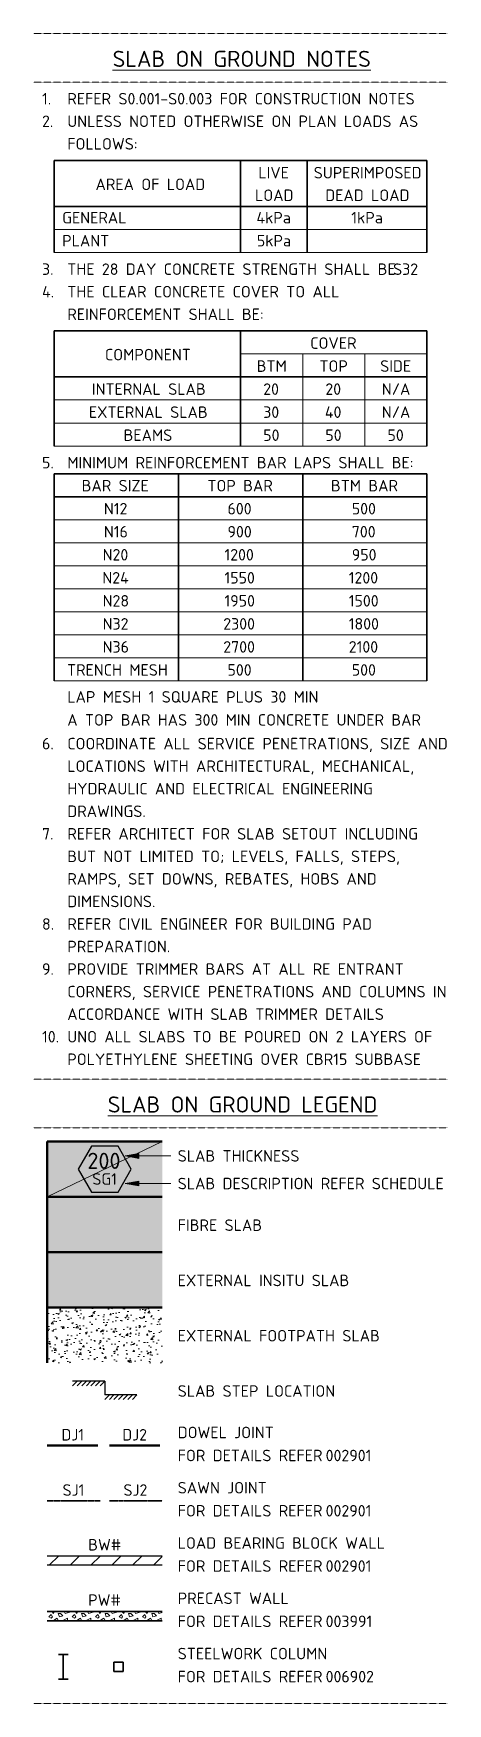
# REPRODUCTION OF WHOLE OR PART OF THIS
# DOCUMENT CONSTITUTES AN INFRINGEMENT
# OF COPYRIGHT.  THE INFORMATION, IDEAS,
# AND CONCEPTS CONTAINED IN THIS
# Model space of a CAD drawing. Header units: millimetres. Extents: x -2467003 to -2325629, y -3762 to 4037916.
# Drawn here: x -2334629 to -2325629, y -3762 to 32496 of the extents above.
import ezdxf

# ---------------------------------------------------------------- set-up
doc = ezdxf.new("R2010")
doc.units = ezdxf.units.MM
for name, pattern in [('Dash', [7, 5, -2]), ('Joint 1', [9.5, 7, -0.75, 1, -0.75]), ('Joint 2', [11.25, 7, -0.75, 1, -0.75, 1, -0.75])]:
    doc.linetypes.add(name, pattern=pattern)
for name, color, linetype, lineweight in [('A-000-T_TEXT', 231, 'Continuous', 13), ('A-010-M_LINE', 90, 'Continuous', 35), ('A-060-M_DETAIL', 3, 'Continuous', 25), ('Z-000-T_TEXT', 131, 'Continuous', 25), ('Z-060-M_DETAIL', 92, 'Continuous', 25), ('Z-200_P_REF_PLANE', 111, 'Dash', 13)]:
    doc.layers.add(name, color=color, linetype=linetype, lineweight=lineweight)
doc.styles.add('ISOCPEUR_3', font='isocpeur.ttf', dxfattribs={"height": 250})
doc.styles.add('ISOCPEUR_4', font='isocpeur.ttf', dxfattribs={"height": 350})
doc.styles.add('ISOCPEUR_B_1', font='', dxfattribs={"height": 250})
doc.styles.add('ISOCPEUR_B_2', font='', dxfattribs={"height": 350})
doc.styles.get('ISOCPEUR_B_1').set_extended_font_data('ISOCPEUR', bold=True)
doc.styles.get('ISOCPEUR_B_2').set_extended_font_data('ISOCPEUR', bold=True)

# ---------------------------------------------------------------- blocks, each defined once
blk = doc.blocks.new('NRP_Joint Location _v2_ - DJ1 - DOWELLED JOINT-4183157-_2_0_ SLAB ON GROUND LEGEND - LOADS')
at = {"layer": 'Z-060-M_DETAIL', "lineweight": 50}
blk.add_line((1005, 1838), (2105, 1838), dxfattribs=at)
blk = doc.blocks.new('NRP_Joint Location _v2_ - SJ1 - SAWN JOINT _No Cradle_-3000054-_2_0_ SLAB ON GROUND LEGEND - LOADS')
at = {"layer": 'Z-060-M_DETAIL', "linetype": 'Joint 1', "lineweight": 35}
blk.add_line((1005, 638), (2155, 638), dxfattribs=at)
blk = doc.blocks.new('NRP_Joint Location _v2_ - SJ2 - SAWN JOINT _with Cradle_-3000067-_2_0_ SLAB ON GROUND LEGEND - LOADS')
at = {"layer": 'Z-060-M_DETAIL', "linetype": 'Joint 2', "lineweight": 35}
blk.add_line((2355, 638), (3505, 638), dxfattribs=at)
blk = doc.blocks.new('NRP_Joint Location _v2_ - DJ2 - DOWELLED JOINT-4183182-_2_0_ SLAB ON GROUND LEGEND - LOADS')
at = {"layer": 'Z-060-M_DETAIL', "lineweight": 50}
blk.add_line((2355, 1838), (3455, 1838), dxfattribs=at)
blk = doc.blocks.new('NRP_Note - Reinforcement Cover _v2_ - Reinforcement Cover-2930140-_2_0_ SLAB ON GROUND LEGEND - LOADS')
at = {"layer": 'Z-000-T_TEXT', "lineweight": 35}
for p, q in [((1155, 23538), (1155, 26038)), ((1155, 26038), (9255, 26038)), ((5205, 23538), (5205, 26038)), ((9255, 23538), (9255, 26038)), ((9255, 25038), (1155, 25038))]:
    blk.add_line(p, q, dxfattribs=at)
at = {"layer": 'Z-000-T_TEXT', "lineweight": 18}
for p, q in [((9255, 25538), (5205, 25538)), ((6555, 23538), (6555, 25538)), ((7905, 23538), (7905, 25538)), ((9255, 24538), (1155, 24538)), ((9255, 24038), (1155, 24038)), ((9255, 23538), (1155, 23538))]:
    blk.add_line(p, q, dxfattribs=at)
at = {"layer": 'Z-000-T_TEXT', "lineweight": 18, "char_height": 250, "attachment_point": 1, "style": 'ISOCPEUR_B_1'}
for s, insert, width in [('COVER', (6720, 25898), 1226.58), ('COMPONENT', (2260, 25648), 2220.67), ('BTM', (5556, 25399), 777.64), ('TOP', (6919, 25399), 745.57), ('SIDE', (8239, 25399), 817.72)]:
    blk.add_mtext(s, dxfattribs=dict(at, insert=insert, width=width))
blk = doc.blocks.new('NRP_Note - Concrete Loads _v2_ - Concrete Loads-1295454-_2_0_ SLAB ON GROUND LEGEND - LOADS')
at = {"layer": 'Z-000-T_TEXT', "lineweight": 35}
for p, q in [((1155, 28738), (1155, 29738)), ((1155, 29738), (9255, 29738)), ((5205, 28738), (5205, 29738)), ((6655, 28738), (6655, 29738)), ((9255, 29738), (9255, 28738)), ((1155, 28738), (1155, 28238)), ((9255, 28738), (1155, 28738)), ((5205, 28738), (5205, 28238)), ((6655, 28738), (6655, 28238)), ((9255, 28738), (9255, 28238)), ((1155, 28238), (1155, 27738)), ((5205, 28238), (5205, 27738)), ((6655, 28238), (6655, 27738)), ((9255, 28238), (9255, 27738))]:
    blk.add_line(p, q, dxfattribs=at)
at = {"layer": 'Z-000-T_TEXT', "lineweight": 18}
for p, q in [((9255, 28238), (1155, 28238)), ((9255, 27738), (1155, 27738))]:
    blk.add_line(p, q, dxfattribs=at)
at = {"layer": 'Z-000-T_TEXT', "lineweight": 18, "char_height": 250, "attachment_point": 1, "style": 'ISOCPEUR_B_1'}
for s, insert, width in [('LIVE ', (5592, 29597), 962.02), ('SUPERIMPOSED', (6795, 29597), 2813.92), ('AREA OF LOAD', (2054, 29345), 2894.09), ('LOAD', (5520, 29108), 1002.11), ('DEAD LOAD', (7046, 29108), 2196.62)]:
    blk.add_mtext(s, dxfattribs=dict(at, insert=insert, width=width))
blk = doc.blocks.new('NRP_Slab Tag Dummy _v2_ - Thickness with Description-1498209-_2_0_ SLAB ON GROUND LEGEND - LOADS')
at = {"layer": 'Z-000-T_TEXT'}
for p, q in [((1966, 8338), (1677, 7838)), ((2543, 8338), (1966, 8338)), ((2832, 7838), (2543, 8338)), ((1677, 7838), (1966, 7338)), ((2543, 7338), (2832, 7838)), ((1966, 7338), (2543, 7338))]:
    blk.add_line(p, q, dxfattribs=at)
blk = doc.blocks.new('View Reference - Legend - Detail Ref-1561647-_2_0_ SLAB ON GROUND LEGEND - LOADS')
at = {"layer": 'Z-000-T_TEXT', "lineweight": 13, "insert": (3840, 1749), "char_height": 250, "width": 3711.81, "attachment_point": 1, "style": 'ISOCPEUR_3'}
blk.add_mtext('FOR DETAILS REFER', dxfattribs=at)
blk = doc.blocks.new('NRP_Slab Step _v2_ - Slab Step-780736-_2_0_ SLAB ON GROUND LEGEND - LOADS')
at = {"layer": 'Z-000-T_TEXT'}
for p, q in [((1655, 3238), (1555, 3138)), ((2255, 3238), (1555, 3238)), ((1755, 3238), (1655, 3138)), ((1855, 3238), (1755, 3138)), ((1955, 3238), (1855, 3138)), ((2055, 3238), (1955, 3138)), ((2155, 3238), (2055, 3138)), ((2255, 3238), (2155, 3138)), ((2255, 3238), (2255, 2938)), ((2355, 2938), (2255, 2838)), ((2955, 2938), (2255, 2938)), ((2455, 2938), (2355, 2838)), ((2555, 2938), (2455, 2838)), ((2655, 2938), (2555, 2838)), ((2755, 2938), (2655, 2838)), ((2855, 2938), (2755, 2838)), ((2955, 2938), (2855, 2838))]:
    blk.add_line(p, q, dxfattribs=at)
blk = doc.blocks.new('NRP_Note - Lap Schedule _v2_ - Slab on Ground-1169103-_2_0_ SLAB ON GROUND LEGEND - LOADS')
at = {"layer": 'Z-000-T_TEXT', "lineweight": 35}
for p, q in [((1155, 18938), (1155, 22938)), ((1155, 22938), (3855, 22938)), ((3855, 22938), (9255, 22938)), ((3855, 22938), (6555, 22938)), ((3855, 22438), (3855, 22938)), ((6555, 22938), (6555, 18938)), ((6555, 22938), (6555, 18938)), ((9255, 22938), (9255, 18938)), ((3855, 22438), (1155, 22438)), ((9255, 22438), (3855, 22438)), ((3855, 18938), (3855, 22438)), ((1155, 18938), (1155, 18438)), ((3855, 18938), (3855, 18438)), ((6555, 18938), (6555, 18438)), ((9255, 18438), (9255, 18938))]:
    blk.add_line(p, q, dxfattribs=at)
at = {"layer": 'Z-000-T_TEXT', "lineweight": 18}
for p, q in [((3855, 21938), (1155, 21938)), ((9255, 21938), (3855, 21938)), ((3855, 21438), (1155, 21438)), ((9255, 21438), (3855, 21438)), ((3855, 20938), (1155, 20938)), ((9255, 20938), (3855, 20938)), ((3855, 20438), (1155, 20438)), ((9255, 20438), (3855, 20438)), ((3855, 19938), (1155, 19938)), ((9255, 19938), (3855, 19938)), ((3855, 19438), (1155, 19438)), ((9255, 19438), (3855, 19438)), ((3855, 18938), (1155, 18938)), ((9255, 18938), (3855, 18938)), ((1155, 18438), (9255, 18438))]:
    blk.add_line(p, q, dxfattribs=at)
at = {"layer": 'Z-000-T_TEXT', "lineweight": 18, "char_height": 250, "attachment_point": 1}
for s, insert, width, style in [('BAR SIZE', (1753, 22803), 1787.76, 'ISOCPEUR_B_1'), ('TOP BAR', (4485, 22803), 1715.61, 'ISOCPEUR_B_1'), ('BTM BAR', (7169, 22803), 1747.68, 'ISOCPEUR_B_1'), ('N12', (2236, 22303), 609.28, 'ISOCPEUR_3'), ('600', (4922, 22303), 649.37, 'ISOCPEUR_3'), ('500', (7622, 22303), 649.37, 'ISOCPEUR_3'), ('N16', (2236, 21803), 609.28, 'ISOCPEUR_3'), ('900', (4922, 21803), 649.37, 'ISOCPEUR_3'), ('700', (7622, 21803), 649.37, 'ISOCPEUR_3'), ('N20', (2209, 21303), 673.42, 'ISOCPEUR_3'), ('1200', (4856, 21303), 801.69, 'ISOCPEUR_3'), ('950', (7622, 21303), 649.37, 'ISOCPEUR_3'), ('N24', (2203, 20803), 697.47, 'ISOCPEUR_3'), ('1550', (4856, 20803), 801.69, 'ISOCPEUR_3'), ('1200', (7556, 20803), 801.69, 'ISOCPEUR_3'), ('N28', (2209, 20303), 673.42, 'ISOCPEUR_3'), ('1950', (4856, 20303), 801.69, 'ISOCPEUR_3'), ('1500', (7556, 20303), 801.69, 'ISOCPEUR_3'), ('N32', (2209, 19803), 673.42, 'ISOCPEUR_3'), ('2300', (4830, 19803), 865.82, 'ISOCPEUR_3'), ('1800', (7556, 19803), 801.69, 'ISOCPEUR_3'), ('N36', (2209, 19303), 673.42, 'ISOCPEUR_3'), ('2700', (4830, 19303), 865.82, 'ISOCPEUR_3'), ('2100', (7556, 19303), 801.69, 'ISOCPEUR_3'), ('TRENCH MESH', (1435, 18803), 2549.37, 'ISOCPEUR_3'), ('500', (4922, 18803), 649.37, 'ISOCPEUR_3'), ('500', (7622, 18803), 649.37, 'ISOCPEUR_3'), ('LAP MESH 1 SQUARE PLUS 30 MIN', (1441, 18218), 6381.43, 'ISOCPEUR_3'), ('A TOP BAR HAS 300 MIN CONCRETE UNDER BAR', (1441, 17718), 8986.92, 'ISOCPEUR_3')]:
    blk.add_mtext(s, dxfattribs=dict(at, insert=insert, width=width, style=style))

msp = doc.modelspace()

# ---------------------------------------------------------------- hatches: boundary and pattern name
at = {"layer": 'A-000-T_TEXT', "lineweight": 18}
for points in [[(-2332637, 8128), (-2332337, 8075), (-2332337, 8181)], [(-2332637, 7528), (-2332337, 7475), (-2332337, 7581)]]:
    msp.add_hatch(color=7, dxfattribs=at).paths.add_polyline_path(points)
at = {"layer": 'Z-060-M_DETAIL'}
for color, points in [(10, [(-2334329, 8438), (-2334329, 7238), (-2331829, 7238), (-2331829, 8438)]), (10, [(-2334329, 7238), (-2334329, 6038), (-2331829, 6038), (-2331829, 7238)]), (254, [(-2334329, 6038), (-2334329, 4838), (-2331829, 4838), (-2331829, 6038)])]:
    msp.add_hatch(color=color, dxfattribs=at).paths.add_polyline_path(points)
at = {"layer": 'Z-060-M_DETAIL', "lineweight": 18}
h = msp.add_hatch(dxfattribs=at)
h.set_pattern_fill('FP_3', color=8, style=0, pattern_type=2)
h.set_pattern_definition([(50, (-2335333.4, 0), (364.368, -31.878), [38.1, -419.1]), (355, (-2335333.4, 0), (-70.486, 382.113), [30.48, -335.28]), (100.451, (-2335303.04, -2.66), (293.885, 350.233), [32.38, -356.18]), (46.184, (-2335333.4, 101.6), (542.16, -84.086), [57.15, -628.65]), (96.636, (-2335288.2, 94.6), (474.805, 494.855), [48.57, -534.27]), (351.184, (-2335333.4, 101.6), (474.81, 494.85), [45.72, -502.92]), (21, (-2335282.6, 76.2), (303.228, -204.53), [38.1, -419.1]), (326, (-2335282.6, 76.2), (123.604, 368.376), [30.48, -335.28]), (71.451, (-2335257.33, 59.16), (426.834, 163.843), [32.38, -356.18]), (37.5, (-2335333.4, 0), (6.1766, 169.1102), [3.353, -327.863, 3.353, -337.007, -336.55]), (37.5, (-2335333.4, 0), (6.1766, 169.1102), [-671.576, 3.353, -333.197]), (7.5, (-2335333.4, 0), (133.639, 200.3615), [3.353, -190.703, 3.353, -320.243, -128.27]), (7.5, (-2335333.4, 0), (133.639, 200.3615), [-517.652, 3.353, -124.917]), (327.5, (-2335446.68, 0), (271.1818, -11.4584), [3.353, -123.647, 3.353, -392.887, -525.78]), (327.5, (-2335446.68, 0), (271.1818, -11.4584), [-523.24, 3.353, -522.427]), (317.5, (-2335497.48, 0), (296.2585, 50.853), [3.353, -161.747, 3.353, -259.791, -373.38]), (317.5, (-2335497.48, 0), (296.2585, 50.853), [-428.244, 3.353, -370.027])])
h.paths.add_polyline_path([(-2334329, 4838), (-2334329, 3638), (-2331829, 3638), (-2331829, 4838)])
h = msp.add_hatch(dxfattribs=at)
h.set_pattern_fill('FP_1', color=8, style=0, pattern_type=2)
h.set_pattern_definition([(45, (-2335333.4, 0), (-226.274, 226.274), [])])
h.paths.add_polyline_path([(-2334329, -562), (-2334329, -752), (-2331829, -752), (-2331829, -562)])
h = msp.add_hatch(dxfattribs=at)
h.set_pattern_fill('FP_2', color=8, style=0, pattern_type=2)
h.set_pattern_definition([(296.565, (-2335206.4, 76.2), (7e-06, 508), [56.796, -1079.126]), (33.69, (-2335181, 25.4), (0.0006, 508), [91.58, -1740.04]), (33.69, (-2334673, 25.4), (0.0006, 508), [91.58, -1740.04]), (33.69, (-2334165, 25.4), (0.0006, 508), [91.58, -1740.04]), (116.565, (-2335104.8, 76.2), (7e-06, 508), [56.796, -1079.126]), (213.69, (-2335130.2, 127), (0.0006, 508), [91.58, -1740.04]), (213.69, (-2334622.2, 127), (0.0006, 508), [91.58, -1740.04]), (213.69, (-2334114.2, 127), (0.0006, 508), [91.58, -1740.04]), (26.565, (-2335003.2, 76.2), (0.0009, 508), [113.59, -1022.33]), (26.565, (-2334495.2, 76.2), (0.0009, 508), [113.59, -1022.33]), (270, (-2334901.6, 127), (508, 3e-14), [50.8, -457.2]), (225, (-2334901.6, 76.2), (-6e-14, 508), [71.84, -646.58]), (135, (-2334952.4, 25.4), (6e-14, 508), [71.84, -646.58]), (288.435, (-2335104.8, 228.6), (-0.0001, 508), [80.32, -1526.115]), (18.435, (-2335079.4, 152.4), (-0.0001, 508), [80.32, -1526.12]), (18.435, (-2334571.4, 152.4), (-0.0001, 508), [80.32, -1526.12]), (18.435, (-2334063.4, 152.4), (-0.0001, 508), [80.32, -1526.12]), (135, (-2335003.2, 177.8), (6e-14, 508), [71.84, -646.58]), (180, (-2335054, 228.6), (-6e-14, -508), [50.8, -457.2]), (251.565, (-2335231.8, 355.6), (0.0001, 508), [80.32, -1526.115]), (315, (-2335257.2, 279.4), (0, 508), [71.84, -646.58]), (71.565, (-2335206.4, 228.6), (0.0001, 508), [80.32, -1526.115]), (135, (-2335181, 304.8), (6e-14, 508), [71.84, -646.58]), (225, (-2335028.6, 355.6), (-6e-14, 508), [71.84, -646.58]), (123.69, (-2335079.4, 304.8), (0.0006, 508), [91.58, -1740.04]), (123.69, (-2334571.4, 304.8), (0.0006, 508), [91.58, -1740.04]), (26.565, (-2335130.2, 381), (0.0009, 508), [56.8, -1079.13]), (26.565, (-2334622.2, 381), (0.0009, 508), [56.8, -1079.13]), (315, (-2335079.4, 406.4), (0, 508), [71.84, -646.58]), (213.69, (-2334850.8, 482.6), (0.0006, 508), [91.58, -1740.04]), (213.69, (-2334342.8, 482.6), (0.0006, 508), [91.58, -1740.04]), (213.69, (-2333834.8, 482.6), (0.0006, 508), [91.58, -1740.04]), (296.565, (-2334927, 431.8), (7e-06, 508), [56.796, -1079.126]), (45, (-2334901.6, 381), (0, 508), [71.84, -646.58]), (90, (-2334850.8, 431.8), (-508, 3e-14), [50.8, -457.2]), (213.69, (-2335079.4, 508), (0.0006, 508), [91.58, -1740.04]), (213.69, (-2334571.4, 508), (0.0006, 508), [91.58, -1740.04]), (213.69, (-2334063.4, 508), (0.0006, 508), [91.58, -1740.04]), (315, (-2335155.6, 457.2), (0, 508), [35.92, -682.5]), (26.565, (-2335130.2, 431.8), (0.0009, 508), [56.8, -1079.13]), (26.565, (-2334622.2, 431.8), (0.0009, 508), [56.8, -1079.13]), (90, (-2335079.4, 457.2), (-508, 3e-14), [50.8, -457.2]), (333.435, (-2335282.6, 482.6), (-0.0009, 508), [56.8, -1079.13]), (333.435, (-2334774.6, 482.6), (-0.0009, 508), [56.8, -1079.13]), (243.435, (-2335231.8, 457.2), (-7e-06, 508), [56.796, -1079.126]), (161.565, (-2335257.2, 406.4), (0.0001, 508), [80.32, -1526.12]), (161.565, (-2334749.2, 406.4), (0.0001, 508), [80.32, -1526.12]), (161.565, (-2334241.2, 406.4), (0.0001, 508), [80.32, -1526.12]), (45, (-2335333.4, 431.8), (0, 508), [71.84, -646.58]), (26.565, (-2335308, 0), (0.0009, 508), [56.8, -1079.13]), (26.565, (-2334800, 0), (0.0009, 508), [56.8, -1079.13]), (116.565, (-2335257.2, 25.4), (7e-06, 508), [56.796, -1079.126]), (206.565, (-2335282.6, 76.2), (0.0009, 508), [56.8, -1079.13]), (206.565, (-2334774.6, 76.2), (0.0009, 508), [56.8, -1079.13]), (296.565, (-2335333.4, 50.8), (7e-06, 508), [56.796, -1079.126]), (14.036, (-2334952.4, 228.6), (0.002, 508), [104.73, -1989.81]), (14.036, (-2334444.4, 228.6), (0.002, 508), [104.73, -1989.81]), (14.036, (-2333936.4, 228.6), (0.002, 508), [104.73, -1989.81]), (14.036, (-2333428.4, 228.6), (0.002, 508), [104.73, -1989.81]), (135, (-2334850.8, 254), (6e-14, 508), [71.84, -646.58]), (198.435, (-2334901.6, 304.8), (-0.0001, 508), [80.32, -1526.12]), (198.435, (-2334393.6, 304.8), (-0.0001, 508), [80.32, -1526.12]), (198.435, (-2333885.6, 304.8), (-0.0001, 508), [80.32, -1526.12]), (296.565, (-2334977.8, 279.4), (7e-06, 508), [56.796, -1079.126]), (333.435, (-2335308, 152.4), (-0.0009, 508), [56.8, -1079.13]), (333.435, (-2334800, 152.4), (-0.0009, 508), [56.8, -1079.13]), (45, (-2335257.2, 127), (0, 508), [35.92, -682.5]), (116.565, (-2335231.8, 152.4), (7e-06, 508), [56.796, -1079.126]), (225, (-2335257.2, 203.2), (-6e-14, 508), [71.84, -646.58])])
h.paths.add_polyline_path([(-2334329, -1962), (-2331829, -1962), (-2331829, -1762), (-2334329, -1762)])

# ---------------------------------------------------------------- linework, layer by layer
at = {"layer": 'A-000-T_TEXT', "color": 7, "lineweight": 18}
for p, q in [((-2332337, 8181), (-2332637, 8128)), ((-2332637, 8128), (-2332337, 8075)), ((-2332637, 8128), (-2331643, 8128)), ((-2332337, 8075), (-2332337, 8181)), ((-2332337, 7581), (-2332637, 7528)), ((-2332637, 7528), (-2332337, 7475)), ((-2332637, 7528), (-2331643, 7528)), ((-2332337, 7475), (-2332337, 7581))]:
    msp.add_line(p, q, dxfattribs=at)
at = {"layer": 'A-010-M_LINE', "lineweight": 50}
for p, q in [((-2331829, 8438), (-2334329, 8438)), ((-2334329, 8438), (-2334329, 7238)), ((-2331829, 7238), (-2334329, 7238)), ((-2334329, 7238), (-2334329, 6038)), ((-2331829, 6038), (-2334329, 6038)), ((-2334329, 6038), (-2334329, 4838)), ((-2331829, 4838), (-2334329, 4838)), ((-2334329, 4838), (-2334329, 3638))]:
    msp.add_line(p, q, dxfattribs=at)
at = {"layer": 'A-010-M_LINE', "lineweight": 18}
msp.add_line((-2334329, 7238), (-2331829, 8438), dxfattribs=at)
at = {"layer": 'A-010-M_LINE', "lineweight": 25}
for p, q in [((-2331829, -562), (-2334329, -562)), ((-2334329, -752), (-2331829, -752))]:
    msp.add_line(p, q, dxfattribs=at)
at = {"layer": 'A-010-M_LINE'}
for p, q in [((-2331829, -1762), (-2334329, -1762)), ((-2334329, -1962), (-2331829, -1962)), ((-2334083, -2696), (-2333874, -2696)), ((-2333979, -2696), (-2333979, -3229)), ((-2332679, -2862), (-2332879, -2862)), ((-2332879, -2862), (-2332879, -3062)), ((-2332679, -3062), (-2332679, -2862)), ((-2334083, -3229), (-2333874, -3229)), ((-2332879, -3062), (-2332679, -3062))]:
    msp.add_line(p, q, dxfattribs=at)
at = {"layer": 'Z-200_P_REF_PLANE'}
for p, q in [((-2334629, 32496), (-2325629, 32496)), ((-2334629, 31438), (-2325629, 31438)), ((-2334629, 9796), (-2325629, 9796)), ((-2334629, 8738), (-2325629, 8738)), ((-2334629, -3762), (-2325629, -3762))]:
    msp.add_line(p, q, dxfattribs=at)

# ---------------------------------------------------------------- block references
at = {"layer": 'Z-000-T_TEXT', "lineweight": 18}
for name in ['NRP_Note - Concrete Loads _v2_ - Concrete Loads-1295454-_2_0_ SLAB ON GROUND LEGEND - LOADS', 'NRP_Note - Reinforcement Cover _v2_ - Reinforcement Cover-2930140-_2_0_ SLAB ON GROUND LEGEND - LOADS', 'NRP_Note - Lap Schedule _v2_ - Slab on Ground-1169103-_2_0_ SLAB ON GROUND LEGEND - LOADS']:
    msp.add_blockref(name, (-2335333, 0), dxfattribs=at)
at = {"layer": 'Z-000-T_TEXT'}
for name in ['NRP_Slab Tag Dummy _v2_ - Thickness with Description-1498209-_2_0_ SLAB ON GROUND LEGEND - LOADS', 'NRP_Slab Step _v2_ - Slab Step-780736-_2_0_ SLAB ON GROUND LEGEND - LOADS']:
    msp.add_blockref(name, (-2335333, 0), dxfattribs=at)
at = {"layer": 'Z-000-T_TEXT', "lineweight": 13}
for p in [(-2335333, 0), (-2335333, -1200), (-2335333, -2400), (-2335333, -3600), (-2335333, -4800)]:
    msp.add_blockref('View Reference - Legend - Detail Ref-1561647-_2_0_ SLAB ON GROUND LEGEND - LOADS', p, dxfattribs=at)
at = {"layer": 'Z-060-M_DETAIL', "lineweight": 50}
for name in ['NRP_Joint Location _v2_ - DJ1 - DOWELLED JOINT-4183157-_2_0_ SLAB ON GROUND LEGEND - LOADS', 'NRP_Joint Location _v2_ - DJ2 - DOWELLED JOINT-4183182-_2_0_ SLAB ON GROUND LEGEND - LOADS']:
    msp.add_blockref(name, (-2335333, 0), dxfattribs=at)
at = {"layer": 'Z-060-M_DETAIL', "linetype": 'Joint 1', "lineweight": 35}
msp.add_blockref('NRP_Joint Location _v2_ - SJ1 - SAWN JOINT _No Cradle_-3000054-_2_0_ SLAB ON GROUND LEGEND - LOADS', (-2335333, 0), dxfattribs=at)
at = {"layer": 'Z-060-M_DETAIL', "linetype": 'Joint 2', "lineweight": 35}
msp.add_blockref('NRP_Joint Location _v2_ - SJ2 - SAWN JOINT _with Cradle_-3000067-_2_0_ SLAB ON GROUND LEGEND - LOADS', (-2335333, 0), dxfattribs=at)

# ---------------------------------------------------------------- texts
at = {"layer": 'A-000-T_TEXT', "color": 7, "lineweight": 18, "attachment_point": 1}
for s, insert, char_height, width, style in [('\\LSLAB ON GROUND NOTES', (-2332907, 32119), 350, 6734.17, 'ISOCPEUR_B_2'), ('1.', (-2334441, 31203), 250, 665.46, 'ISOCPEUR_3'), ('REFER S0.001-S0.003 FOR CONSTRUCTION NOTES', (-2333892, 31203), 250, 8970.88, 'ISOCPEUR_3'), ('2.', (-2334441, 30714), 250, 665.46, 'ISOCPEUR_3'), ('UNLESS NOTED OTHERWISE ON PLAN LOADS AS ', (-2333892, 30714), 250, 9099.15, 'ISOCPEUR_3'), ('FOLLOWS:', (-2333892, 30224), 250, 1795.78, 'ISOCPEUR_3'), ('3.', (-2334441, 27503), 250, 665.46, 'ISOCPEUR_3'), ('THE 28 DAY CONCRETE STRENGTH SHALL BE ', (-2333892, 27503), 250, 8578.06, 'ISOCPEUR_3'), ('S32', (-2326814, 27503), 250, 697.47, 'ISOCPEUR_B_1'), ('4.', (-2334441, 27014), 250, 665.46, 'ISOCPEUR_3'), ('THE CLEAR CONCRETE COVER TO ALL ', (-2333892, 27014), 250, 7167.09, 'ISOCPEUR_3'), ('REINFORCEMENT SHALL BE:', (-2333892, 26524), 250, 4986.5, 'ISOCPEUR_3'), ('5.', (-2334441, 23303), 250, 665.46, 'ISOCPEUR_3'), ('MINIMUM REINFORCEMENT BAR LAPS SHALL BE:', (-2333892, 23303), 250, 8738.39, 'ISOCPEUR_3'), ('6.', (-2334441, 17203), 250, 665.46, 'ISOCPEUR_3'), ('COORDINATE ALL SERVICE PENETRATIONS, SIZE AND ', (-2333892, 17203), 250, 9748.52, 'ISOCPEUR_3'), ('LOCATIONS WITH ARCHITECTURAL, MECHANICAL, ', (-2333892, 16714), 250, 9043.03, 'ISOCPEUR_3'), ('HYDRAULIC AND ELECTRICAL ENGINEERING ', (-2333892, 16224), 250, 7928.69, 'ISOCPEUR_3'), ('DRAWINGS.', (-2333892, 15735), 250, 1988.18, 'ISOCPEUR_3'), ('7.', (-2334441, 15245), 250, 665.46, 'ISOCPEUR_3'), ('REFER ARCHITECT FOR SLAB SETOUT INCLUDING ', (-2333892, 15245), 250, 9107.17, 'ISOCPEUR_3'), ('BUT NOT LIMITED TO; LEVELS, FALLS, STEPS, ', (-2333892, 14756), 250, 8714.34, 'ISOCPEUR_3'), ('RAMPS, SET DOWNS, REBATES, HOBS AND ', (-2333892, 14267), 250, 8064.98, 'ISOCPEUR_3'), ('DIMENSIONS.', (-2333892, 13777), 250, 2196.62, 'ISOCPEUR_3'), ('8.', (-2334441, 13288), 250, 665.46, 'ISOCPEUR_3'), ('REFER CIVIL ENGINEER FOR BUILDING PAD ', (-2333892, 13288), 250, 7864.55, 'ISOCPEUR_3'), ('PREPARATION.', (-2333892, 12798), 250, 2621.52, 'ISOCPEUR_3'), ('9.', (-2334441, 12309), 250, 665.46, 'ISOCPEUR_3'), ('PROVIDE TRIMMER BARS AT ALL RE ENTRANT ', (-2333892, 12309), 250, 8762.44, 'ISOCPEUR_3'), ('CORNERS, SERVICE PENETRATIONS AND COLUMNS IN ', (-2333892, 11819), 250, 9748.52, 'ISOCPEUR_3'), ('ACCORDANCE WITH SLAB TRIMMER DETAILS', (-2333892, 11330), 250, 8072.99, 'ISOCPEUR_3'), ('10.', (-2334441, 10840), 250, 665.46, 'ISOCPEUR_3'), ('UNO ALL SLABS TO BE POURED ON 2 LAYERS OF ', (-2333892, 10840), 250, 9748.52, 'ISOCPEUR_B_1'), ('POLYETHYLENE SHEETING OVER CBR15 SUBBASE', (-2333892, 10351), 250, 9339.66, 'ISOCPEUR_B_1'), ('\\LSLAB ON GROUND LEGEND', (-2333013, 9419), 350, 6990.71, 'ISOCPEUR_B_2'), ('SLAB THICKNESS', (-2331493, 8253), 250, 3118.56, 'ISOCPEUR_3'), ('SLAB DESCRIPTION REFER SCHEDULE', (-2331493, 7653), 250, 6774.26, 'ISOCPEUR_3'), ('FIBRE SLAB', (-2331493, 6749), 250, 2156.54, 'ISOCPEUR_3'), ('EXTERNAL INSITU SLAB', (-2331493, 5549), 250, 4393.25, 'ISOCPEUR_3'), ('EXTERNAL FOOTPATH SLAB', (-2331493, 4349), 250, 5186.92, 'ISOCPEUR_3'), ('SLAB STEP LOCATION', (-2331493, 3149), 250, 4032.49, 'ISOCPEUR_3'), ('DOWEL JOINT', (-2331493, 2249), 250, 2429.11, 'ISOCPEUR_3'), ('SAWN JOINT', (-2331493, 1049), 250, 2268.78, 'ISOCPEUR_3'), ('LOAD BEARING BLOCK WALL', (-2331493, -151), 250, 5259.07, 'ISOCPEUR_3'), ('PRECAST WALL', (-2331493, -1351), 250, 2894.09, 'ISOCPEUR_3'), ('STEELWORK COLUMN', (-2331493, -2551), 250, 3800, 'ISOCPEUR_3')]:
    msp.add_mtext(s, dxfattribs=dict(at, insert=insert, char_height=char_height, width=width, style=style))
at = {"layer": 'A-060-M_DETAIL', "lineweight": 13, "char_height": 250, "attachment_point": 1, "style": 'ISOCPEUR_3'}
for s, insert, width in [('DJ1', (-2334020, 2199), 577.21), ('DJ2', (-2332697, 2199), 641.35), ('SJ1', (-2333995, 999), 577.21), ('SJ2', (-2332672, 999), 641.35)]:
    msp.add_mtext(s, dxfattribs=dict(at, insert=insert, width=width))
at = {"layer": 'Z-000-T_TEXT', "lineweight": 13, "attachment_point": 1}
for s, insert, char_height, width, style in [('GENERAL', (-2334003, 28621), 250, 1643.46, 'ISOCPEUR_3'), ('4kPa', (-2329783, 28621), 250, 913.92, 'ISOCPEUR_3'), ('1kPa', (-2327722, 28621), 250, 825.74, 'ISOCPEUR_3'), ('PLANT', (-2334003, 28121), 250, 1210.55, 'ISOCPEUR_3'), ('5kPa', (-2329773, 28121), 250, 889.87, 'ISOCPEUR_3'), ('INTERNAL SLAB', (-2333357, 24899), 250, 2910.13, 'ISOCPEUR_3'), ('20', (-2329635, 24899), 250, 432.91, 'ISOCPEUR_3'), ('20', (-2328285, 24899), 250, 432.91, 'ISOCPEUR_3'), ('N/A', (-2327058, 24899), 250, 729.54, 'ISOCPEUR_3'), ('EXTERNAL SLAB', (-2333423, 24399), 250, 3070.46, 'ISOCPEUR_3'), ('30', (-2329635, 24399), 250, 432.91, 'ISOCPEUR_3'), ('40', (-2328295, 24399), 250, 456.96, 'ISOCPEUR_3'), ('N/A', (-2327058, 24399), 250, 729.54, 'ISOCPEUR_3'), ('BEAMS', (-2332669, 23899), 250, 1242.62, 'ISOCPEUR_3'), ('50', (-2329635, 23899), 250, 432.91, 'ISOCPEUR_3'), ('50', (-2328285, 23899), 250, 432.91, 'ISOCPEUR_3'), ('50', (-2326935, 23899), 250, 432.91, 'ISOCPEUR_3'), ('200', (-2333455, 8196), 350, 889.87, 'ISOCPEUR_4'), ('SG1', (-2333349, 7752), 250, 633.33, 'ISOCPEUR_3'), ('002901', (-2328279, 1749), 250, 1234.6, 'ISOCPEUR_3'), ('002901', (-2328279, 549), 250, 1234.6, 'ISOCPEUR_3'), ('BW#', (-2333438, -189), 250, 849.79, 'ISOCPEUR_3'), ('002901', (-2328279, -651), 250, 1234.6, 'ISOCPEUR_3'), ('PW#', (-2333438, -1389), 250, 849.79, 'ISOCPEUR_3'), ('003991', (-2328279, -1851), 250, 1234.6, 'ISOCPEUR_3'), ('006902', (-2328279, -3051), 250, 1298.73, 'ISOCPEUR_3')]:
    msp.add_mtext(s, dxfattribs=dict(at, insert=insert, char_height=char_height, width=width, style=style))

doc.saveas('drawing.dxf')
